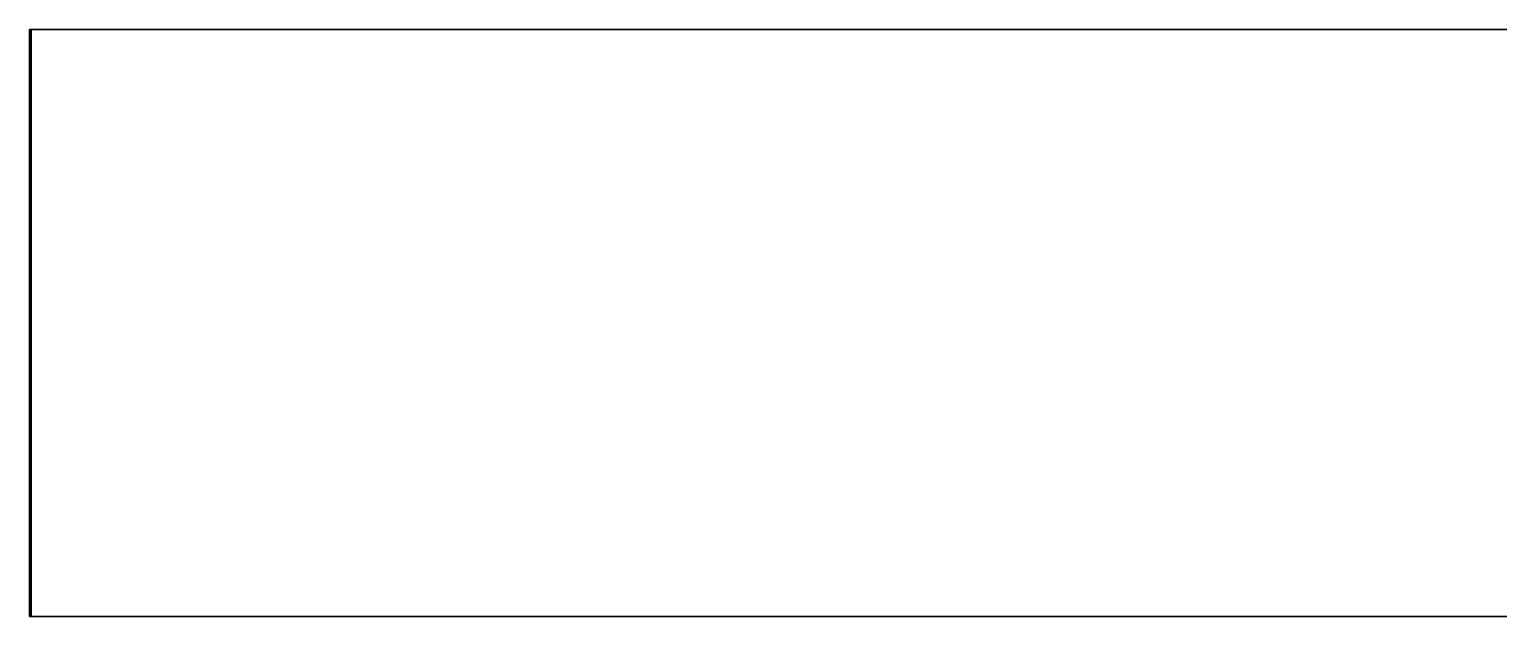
# Model space of a CAD drawing. Header units: millimetres. Extents: x -5968 to 8419, y -11886 to 221.
# Drawn here: x -5611.12 to -5566.09, y -11302.5 to -11284.5 of the extents above; entities that cross this region are included whole.
import ezdxf

# ---------------------------------------------------------------- set-up
doc = ezdxf.new("R2010")
doc.units = ezdxf.units.MM
doc.header["$LTSCALE"] = 20
doc.layers.add('Innenausbau_Konstruktion', color=7, linetype='Continuous')

msp = doc.modelspace()

# ---------------------------------------------------------------- linework, layer by layer
at = {"layer": 'Innenausbau_Konstruktion', "color": 7, "linetype": 'Continuous', "lineweight": 25, "transparency": 33554687}
for points in [[(-5268.015, -11284.5, 3702.109), (-5611.118, -11284.5, 3702.109), (-5611.118, -11284.5, 5208.109), (-5189.118, -11284.5, 5208.109)], [(-5268.015, -11284.5, 3699.609), (-5611.06, -11284.5, 3699.609), (-5611.06, -11284.5, 3537.609), (-5267.957, -11284.5, 3537.609)], [(-4765.06, -11284.5, 3062.109), (-5611.06, -11284.5, 3062.109), (-5611.06, -11284.5, 3535.109), (-5268.015, -11284.5, 3535.109)], [(-5268.015, -11302.5, 3702.109), (-5611.118, -11302.5, 3702.109), (-5611.118, -11302.5, 5208.109), (-5189.118, -11302.5, 5208.109)], [(-5268.015, -11302.5, 3699.609), (-5611.06, -11302.5, 3699.609), (-5611.06, -11302.5, 3537.609), (-5267.957, -11302.5, 3537.609)], [(-4765.06, -11302.5, 3062.109), (-5611.06, -11302.5, 3062.109), (-5611.06, -11302.5, 3535.109), (-5268.015, -11302.5, 3535.109)]]:
    msp.add_polyline3d(points, dxfattribs=at)
for points in [[(-5611.118, -11284.5, 5208.109), (-5611.118, -11302.5, 5208.109), (-5189.118, -11302.5, 5208.109), (-5189.118, -11284.5, 5208.109)], [(-5611.118, -11284.5, 3702.109), (-5611.118, -11302.5, 3702.109), (-5611.118, -11302.5, 5208.109), (-5611.118, -11284.5, 5208.109)], [(-5268.015, -11284.5, 3702.109), (-5268.015, -11302.5, 3702.109), (-5611.118, -11302.5, 3702.109), (-5611.118, -11284.5, 3702.109)], [(-5611.06, -11284.5, 3537.609), (-5611.06, -11302.5, 3537.609), (-5267.957, -11302.5, 3537.609), (-5267.957, -11284.5, 3537.609)], [(-5611.06, -11284.5, 3699.609), (-5611.06, -11302.5, 3699.609), (-5611.06, -11302.5, 3537.609), (-5611.06, -11284.5, 3537.609)], [(-5268.015, -11284.5, 3699.609), (-5268.015, -11302.5, 3699.609), (-5611.06, -11302.5, 3699.609), (-5611.06, -11284.5, 3699.609)], [(-5611.06, -11284.5, 3535.109), (-5611.06, -11302.5, 3535.109), (-5268.015, -11302.5, 3535.109), (-5268.015, -11284.5, 3535.109)], [(-5611.06, -11284.5, 3062.109), (-5611.06, -11302.5, 3062.109), (-5611.06, -11302.5, 3535.109), (-5611.06, -11284.5, 3535.109)], [(-4765.06, -11284.5, 3062.109), (-4765.06, -11302.5, 3062.109), (-5611.06, -11302.5, 3062.109), (-5611.06, -11284.5, 3062.109)]]:
    msp.add_3dface(points, dxfattribs=at)

doc.saveas('drawing.dxf')
